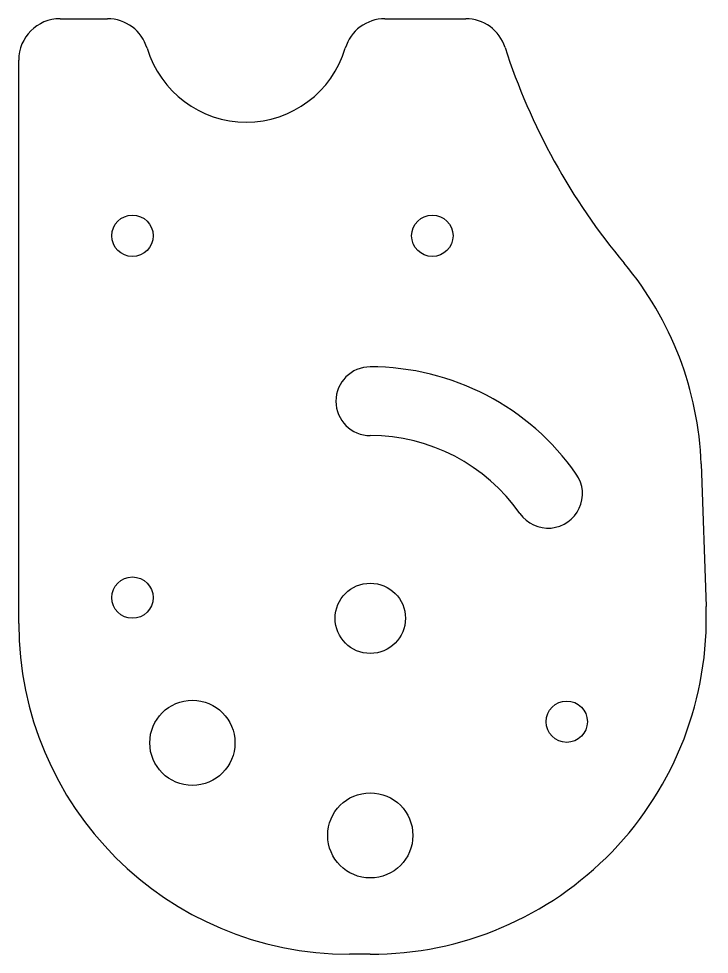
# Model space of a CAD drawing. Header units: millimetres. Extents: x 210 to 344, y 127 to 308.
import ezdxf

# ---------------------------------------------------------------- set-up
doc = ezdxf.new("R2010")
doc.units = ezdxf.units.MM
doc.layers.add('Default', color=7, linetype='Continuous')
doc.layers.add('LM3BOTPLATE', color=7, linetype='Continuous')

# ---------------------------------------------------------------- blocks, each defined once
blk = doc.blocks.new('SE')
at = {"layer": 'LM3BOTPLATE', "color": 7, "linetype": 'Continuous'}
for p, q in [((218.17, 307.54), (227.33, 307.54)), ((281, 307.54), (296.62, 307.54)), ((210.17, 190.54), (210.17, 299.54)), ((342.16, 221.4), (343.13, 193.81)), ((278.17, 126.54), (274.17, 126.54))]:
    blk.add_line(p, q, dxfattribs=at)
for centre, radius in [((232.17, 265.54), 4), ((290.17, 265.54), 4), ((232.17, 195.54), 4), ((278.17, 191.54), 6.8), ((243.76, 167.45), 8.24), ((316.17, 171.54), 4), ((278.17, 149.54), 8.24)]:
    blk.add_circle(centre, radius, dxfattribs=at)
for centre, radius, start, end in [((218.17, 299.54), 8, 90, 180), ((227.33, 299.54), 8, 16.6015, 90), ((281, 299.54), 8, 90, 163.3985), ((296.62, 299.54), 8, 17.8981, 90), ((254.17, 307.54), 20, 196.6015, 343.3985), ((423.18, 340.41), 125, 197.8981, 219.9061), ((278.2, 219.16), 64, 2, 39.9061), ((278.17, 233.54), 6.65, 90, 270), ((278.17, 191.54), 48.65, 35, 90), ((278.17, 191.54), 35.35, 35.0024, 90), ((312.57, 215.63), 6.65, 214.9872, 35), ((278.17, 191.54), 65, 270, 2), ((274.17, 190.54), 64, 180, 270)]:
    blk.add_arc(centre, radius, start, end, dxfattribs=at)

msp = doc.modelspace()

# ---------------------------------------------------------------- block references
at = {"layer": 'Default'}
msp.add_blockref('SE', (0, 0), dxfattribs=at)

doc.saveas('drawing.dxf')
